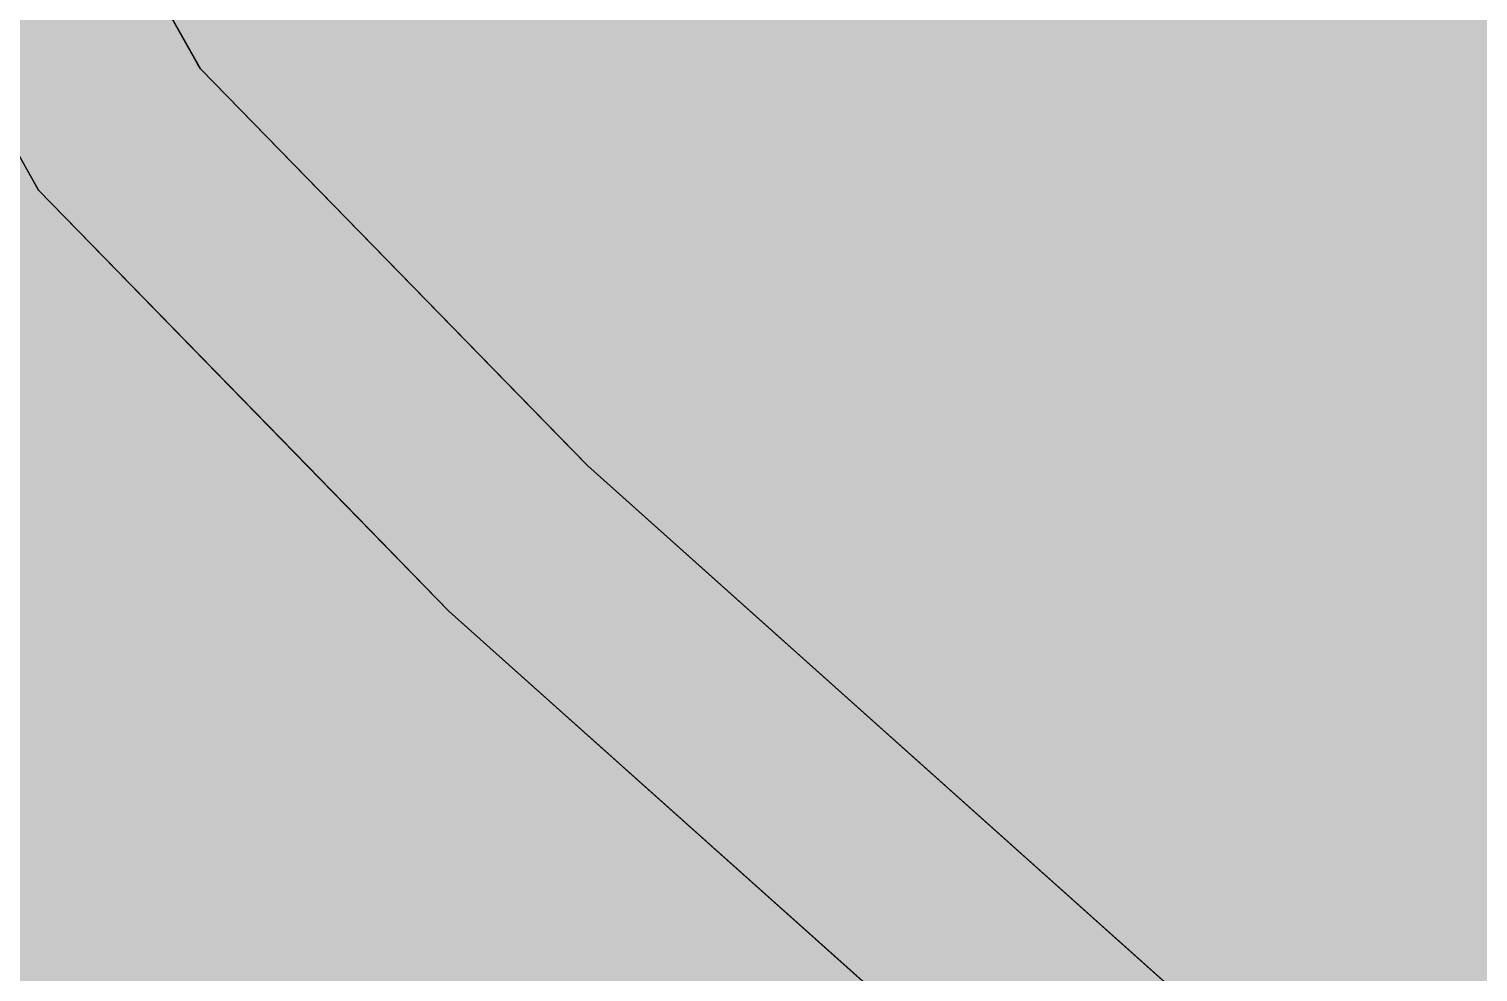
# Model space of a CAD drawing. Extents: x 2108.6 to 2122.7, y 1552.8 to 1562.7.
# Drawn here: x 2120.80202 to 2120.84002, y 1556.77979 to 1556.80452 of the extents above; entities that cross this region are included whole.
import ezdxf

# ---------------------------------------------------------------- set-up
doc = ezdxf.new("R2010")
doc.units = 0
doc.layers.get('0').update_dxf_attribs({"linetype": 'CONTINUOUS'})

# ---------------------------------------------------------------- blocks, each defined once
blk = doc.blocks.new('*U62')
at = {"color": 252, "linetype": 'CONTINUOUS'}
for p, q in [((3506.803, 1179.697), (3514.891, 1165.358)), ((3506.015, 1158.704), (3502.262, 1165.358)), ((3514.891, 1165.358), (3521.382, 1158.704)), ((3520.759, 1143.59), (3506.015, 1158.704)), ((3521.382, 1158.704), (3536.126, 1143.59)), ((3528.514, 1135.64), (3520.759, 1143.59)), ((3536.126, 1143.59), (3545.015, 1135.64)), ((3551.731, 1114.877), (3528.514, 1135.64)), ((3545.015, 1135.64), (3568.232, 1114.877))]:
    blk.add_line(p, q, dxfattribs=at)
at = {"color": 252, "linetype": 'CONTINUOUS', "extrusion": (0, 0, -1)}
for points in [[(-3494.173, 1179.697), (-3514.891, 1165.358), (-3502.262, 1165.358)], [(-3494.173, 1179.697), (-3506.803, 1179.697), (-3514.891, 1165.358)], [(-3502.262, 1165.358), (-3521.382, 1158.704), (-3506.015, 1158.704)], [(-3502.262, 1165.358), (-3514.891, 1165.358), (-3521.382, 1158.704)], [(-3506.015, 1158.704), (-3536.126, 1143.59), (-3520.759, 1143.59)], [(-3506.015, 1158.704), (-3521.382, 1158.704), (-3536.126, 1143.59)], [(-3520.759, 1143.59), (-3545.015, 1135.64), (-3528.514, 1135.64)], [(-3520.759, 1143.59), (-3536.126, 1143.59), (-3545.015, 1135.64)], [(-3528.514, 1135.64), (-3568.232, 1114.877), (-3551.731, 1114.877)], [(-3528.514, 1135.64), (-3545.015, 1135.64), (-3568.232, 1114.877)]]:
    blk.add_solid(points, dxfattribs=at)
blk = doc.blocks.new('*U63')
at = {"color": 253, "linetype": 'CONTINUOUS'}
for p, q in [((3514.755, 1165.598), (3508.283, 1177.072)), ((3514.891, 1165.358), (3514.755, 1165.598)), ((3535.161, 1144.58), (3514.891, 1165.358)), ((3536.126, 1143.59), (3535.161, 1144.58)), ((3568.162, 1114.939), (3536.126, 1143.59))]:
    blk.add_line(p, q, dxfattribs=at)
at = {"color": 253, "linetype": 'CONTINUOUS', "extrusion": (0, 0, -1)}
for points in [[(-3508.283, 1177.072), (-3608.987, 1165.598), (-3514.755, 1165.598)], [(-3508.283, 1177.072), (-3598.361, 1177.072), (-3608.987, 1165.598)], [(-3514.755, 1165.598), (-3609.092, 1165.358), (-3514.891, 1165.358)], [(-3514.755, 1165.598), (-3608.987, 1165.598), (-3609.092, 1165.358)], [(-3514.891, 1165.358), (-3618.16, 1144.58), (-3535.161, 1144.58)], [(-3514.891, 1165.358), (-3609.092, 1165.358), (-3618.16, 1144.58)], [(-3535.161, 1144.58), (-3618.358, 1143.59), (-3536.126, 1143.59)], [(-3535.161, 1144.58), (-3618.16, 1144.58), (-3618.358, 1143.59)], [(-3536.126, 1143.59), (-3624.096, 1114.939), (-3568.162, 1114.939)], [(-3536.126, 1143.59), (-3618.358, 1143.59), (-3624.096, 1114.939)]]:
    blk.add_solid(points, dxfattribs=at)
blk = doc.blocks.new('*U65')
at = {"color": 216, "linetype": 'CONTINUOUS'}
for p, q in [((3501.518, 1166.676), (3506.015, 1158.704)), ((3506.015, 1158.704), (3523.474, 1140.807)), ((3523.474, 1140.807), (3528.514, 1135.64)), ((3528.514, 1135.64), (3552.986, 1113.754))]:
    blk.add_line(p, q, dxfattribs=at)
at = {"color": 216, "linetype": 'CONTINUOUS', "extrusion": (0, 0, -1)}
for points in [[(-3434.163, 1166.676), (-3506.015, 1158.704), (-3425.848, 1158.704)], [(-3434.163, 1166.676), (-3501.518, 1166.676), (-3506.015, 1158.704)], [(-3425.848, 1158.704), (-3523.474, 1140.807), (-3407.184, 1140.807)], [(-3425.848, 1158.704), (-3506.015, 1158.704), (-3523.474, 1140.807)], [(-3407.184, 1140.807), (-3528.514, 1135.64), (-3403.43, 1135.64)], [(-3407.184, 1140.807), (-3523.474, 1140.807), (-3528.514, 1135.64)], [(-3403.43, 1135.64), (-3552.986, 1113.754), (-3387.532, 1113.754)], [(-3403.43, 1135.64), (-3528.514, 1135.64), (-3552.986, 1113.754)]]:
    blk.add_solid(points, dxfattribs=at)
blk = doc.blocks.new('ROCKET')
for points in [[(3498.582, 1199.285), (3504.174, 1184.357), (3514.891, 1165.358), (3536.126, 1143.59), (3568.232, 1114.877), (3597.354, 1100.157), (3624.493, 1091.091)], [(3488.104, 1195.899), (3494.173, 1179.697), (3506.015, 1158.704), (3528.514, 1135.64), (3561.978, 1105.712), (3593.107, 1089.977), (3623.978, 1079.666)]]:
    blk.add_lwpolyline(points)
at = {"color": 253, "linetype": 'CONTINUOUS'}
blk.add_blockref('*U63', (0, 0), dxfattribs=at)
at = {"color": 252, "linetype": 'CONTINUOUS'}
blk.add_blockref('*U62', (0, 0), dxfattribs=at)
at = {"color": 216, "linetype": 'CONTINUOUS'}
blk.add_blockref('*U65', (0, 0), dxfattribs=at)
blk = doc.blocks.new('MYREPUBLIC')
at = {"xscale": 0.8927864447397837, "yscale": 0.8927864447397837, "zscale": 0.8927864447397837}
blk.add_blockref('ROCKET', (538.207, 127.86), dxfattribs=at)

msp = doc.modelspace()

# ---------------------------------------------------------------- block references
at = {"xscale": 0.0005358643918571, "yscale": 0.0005358643918571, "zscale": 0.0005358643918571}
msp.add_blockref('MYREPUBLIC', (2118.836545, 1556.177435), dxfattribs=at)

doc.saveas('drawing.dxf')
